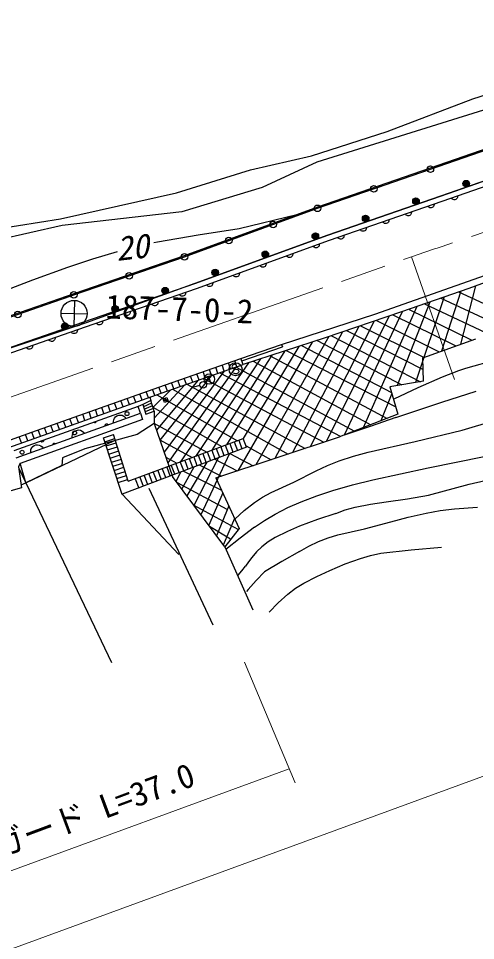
# Model space of a CAD drawing. Units: millimetres, scale not verified. Extents: x 40000 to 680000, y 20000 to 380000.
# Drawn here: x 387903 to 422623, y 235603 to 305712 of the extents above; entities that cross this region are included whole.
import ezdxf
from ezdxf.enums import TextEntityAlignment as Align

# ---------------------------------------------------------------- set-up
doc = ezdxf.new("R2010")
doc.units = ezdxf.units.MM
doc.header["$LTSCALE"] = 1000
doc.linetypes.add('CHAIN', pattern=[18.5, 12, -1.5, 3.5, -1.5])
for name, color, linetype, lineweight in [('M-BGD', 7, 'Continuous', 25), ('M-BMK', 2, 'CHAIN', 13), ('M-BMK-SRVR', 3, 'Continuous', 25), ('M-STR-HTXT', 7, 'Continuous', 13)]:
    doc.layers.add(name, color=color, linetype=linetype, lineweight=lineweight)
doc.styles.add('ＭＳ ゴシック', font='')
doc.styles.get('ＭＳ ゴシック').set_extended_font_data('MS Gothic')

# ---------------------------------------------------------------- blocks, each defined once
blk = doc.blocks.new('BUHIN1')
at = {"color": 3, "linetype": 'Continuous', "lineweight": 25}
for p, q in [((-500, 860), (500, -860)), ((-860, -500), (860, 500))]:
    blk.add_line(p, q, dxfattribs=at)
blk.add_circle((0, 0), 995, dxfattribs=at)
blk = doc.blocks.new('BUHIN2')
at = {"color": 7, "linetype": 'Continuous', "lineweight": 25}
for radius in [250, 220, 191, 161, 132, 97.5, 67.5, 38.8, 7.5]:
    blk.add_circle((216, 126), radius, dxfattribs=at)
blk = doc.blocks.new('BUHIN4')
at = {"color": 7, "linetype": 'Continuous', "lineweight": 25}
blk.add_circle((0, 0), 250, dxfattribs=at)
blk = doc.blocks.new('BUHIN6')
at = {"color": 7, "linetype": 'Continuous', "lineweight": 25}
blk.add_lwpolyline([(-126, 216), (-66, 228), (-9, 226), (63, 213), (116, 180), (161, 138), (200, 71), (214, 12), (216, -51), (193, -121), (166, -171), (126, -216)], dxfattribs=at)

msp = doc.modelspace()

# ---------------------------------------------------------------- linework, layer by layer
at = {"layer": 'M-BGD'}
for p, q in [((422424, 299603), (427620, 301277)), ((415918, 297107), (422424, 299603)), ((423227, 298742), (410569, 294790)), ((419192, 294246), (428526, 297499)), ((419204, 294350), (428538, 297604)), ((410153, 295269), (415918, 297107)), ((405523, 294194), (410153, 295269)), ((423623, 295790), (419428, 294328)), ((419960, 292205), (429269, 295450)), ((410569, 294790), (406413, 292849)), ((420088, 291815), (429397, 295060)), ((399896, 292456), (405523, 294194)), ((410622, 291276), (419192, 294246)), ((410634, 291381), (419204, 294350)), ((418956, 294164), (415143, 292843)), ((391101, 290482), (399896, 292456)), ((406413, 292849), (400325, 291011)), ((414670, 292679), (410858, 291358)), ((411405, 289240), (419960, 292205)), ((411532, 288851), (420088, 291815)), ((400325, 291011), (391224, 289958)), ((400508, 287593), (410622, 291276)), ((400520, 287698), (410634, 291381)), ((410387, 291190), (407485, 290134)), ((381224, 288900), (391101, 290482)), ((409050, 290780), (404661, 289707)), ((391224, 289958), (381211, 287724)), ((404661, 289707), (401559, 289237)), ((407015, 289963), (404114, 288906)), ((401559, 289237), (398470, 288707)), ((401290, 285558), (411405, 289240)), ((401418, 285168), (411532, 288851)), ((398470, 288707), (398188, 288646)), ((403644, 288735), (400743, 287679)), ((392112, 284691), (400508, 287593)), ((392124, 284796), (400520, 287698)), ((395407, 287960), (393515, 287402)), ((400272, 287512), (396546, 286224)), ((391631, 286783), (388965, 285826)), ((393515, 287402), (391631, 286783)), ((427803, 287263), (422105, 285191)), ((396074, 286061), (392348, 284773)), ((414961, 283236), (424414, 286552)), ((388965, 285826), (386313, 284810)), ((392874, 282648), (401290, 285558)), ((422619, 285377), (421475, 280939)), ((383586, 281725), (392112, 284691)), ((383598, 281830), (392124, 284796)), ((393001, 282258), (401418, 285168)), ((422105, 285191), (417008, 283397)), ((421498, 284977), (420042, 280416)), ((421320, 284914), (428792, 281480)), ((391876, 284609), (388085, 283290)), ((419149, 284151), (416666, 277798)), ((420249, 284538), (418060, 278029)), ((418752, 284011), (424287, 281394)), ((419979, 284443), (426412, 281434)), ((417008, 283397), (411194, 281429)), ((417042, 283408), (412637, 274024)), ((418153, 283800), (414093, 274595)), ((417589, 283593), (422329, 281250)), ((384352, 279684), (392874, 282648)), ((407889, 280924), (414961, 283236)), ((414912, 282688), (410064, 273149)), ((416053, 283074), (411285, 273554)), ((415092, 282748), (419869, 280353)), ((416344, 283172), (421132, 280814)), ((384480, 279294), (393001, 282258)), ((412517, 281877), (407382, 272259)), ((413751, 282295), (408726, 272705)), ((412812, 281977), (418652, 279017)), ((413881, 282339), (418712, 279930)), ((411194, 281429), (404971, 279396)), ((411488, 281529), (405934, 271779)), ((410593, 281233), (417019, 277856)), ((411671, 281591), (418440, 278093)), ((418626, 279899), (422636, 281363)), ((410222, 281112), (404569, 271326)), ((404806, 279868), (407889, 280924)), ((404806, 279868), (407889, 280924)), ((404870, 279679), (407954, 280735)), ((409204, 280779), (404978, 273765)), ((407889, 280924), (407954, 280735)), ((408233, 280462), (416559, 276178)), ((409402, 280844), (416243, 277279)), ((398577, 277687), (404806, 279868)), ((406284, 279825), (401349, 272417)), ((407158, 280111), (402600, 272882)), ((408139, 280431), (403715, 273296)), ((404971, 279396), (404806, 279868)), ((407012, 280063), (415909, 275308)), ((418677, 278132), (418626, 279899)), ((421884, 279118), (425913, 280241)), ((398742, 277216), (404971, 279396)), ((404425, 279205), (399252, 271917)), ((405370, 279526), (400194, 271988)), ((403054, 278725), (402889, 279197)), ((403533, 278893), (403368, 279365)), ((404013, 279061), (403847, 279532)), ((404128, 279284), (404118, 279221)), ((404118, 279221), (404136, 279166)), ((404166, 279339), (404128, 279284)), ((404136, 279166), (404152, 279132)), ((404152, 279132), (404188, 279093)), ((404221, 279378), (404166, 279339)), ((404188, 279093), (404231, 279079)), ((404293, 279406), (404221, 279378)), ((404231, 279079), (404542, 279030)), ((404346, 279415), (404293, 279406)), ((404492, 279228), (404327, 279700)), ((404387, 279413), (404346, 279415)), ((404423, 279394), (404387, 279413)), ((404438, 279210), (413432, 274336)), ((405740, 279647), (414666, 274820)), ((421365, 278945), (421884, 279118)), ((402553, 278550), (398652, 273641)), ((403496, 278880), (398967, 272735)), ((400659, 277886), (400493, 278358)), ((401138, 278054), (400973, 278526)), ((401617, 278222), (401452, 278694)), ((402096, 278390), (401931, 278861)), ((401972, 278346), (411111, 273497)), ((402082, 278061), (402382, 278462)), ((402136, 278455), (402546, 278570)), ((402342, 278512), (402482, 278012)), ((402575, 278557), (402410, 279029)), ((403212, 278780), (412384, 273919)), ((404304, 278708), (404250, 278750)), ((404354, 278688), (404304, 278708)), ((404407, 278684), (404354, 278688)), ((404456, 278695), (404407, 278684)), ((404564, 278736), (404456, 278695)), ((404542, 279030), (404586, 278999)), ((404628, 278785), (404564, 278736)), ((404586, 278999), (404627, 278948)), ((404627, 278948), (404644, 278890)), ((404644, 278839), (404628, 278785)), ((404644, 278890), (404644, 278839)), ((418258, 277657), (420106, 278464)), ((420106, 278464), (421365, 278945)), ((388920, 274250), (398577, 277687)), ((400545, 277847), (398209, 275328)), ((401525, 278190), (398386, 274406)), ((398742, 277216), (398574, 277687)), ((399221, 277383), (399056, 277855)), ((399700, 277551), (399535, 278023)), ((400180, 277719), (400014, 278191)), ((400683, 277895), (409676, 273020)), ((401690, 277801), (401204, 277682)), ((418677, 278132), (416120, 277707)), ((416120, 277707), (416718, 275626)), ((416431, 276794), (418258, 277657)), ((389088, 273779), (398742, 277216)), ((396811, 276528), (396644, 276999)), ((397294, 276700), (397126, 277171)), ((397777, 276872), (397609, 277343)), ((398259, 277044), (398092, 277515)), ((399465, 277469), (398118, 276126)), ((398402, 277094), (404553, 273607)), ((399614, 277521), (408385, 272592)), ((416265, 277202), (415438, 275123)), ((420070, 276545), (422679, 277369)), ((394881, 275841), (394713, 276312)), ((395363, 276013), (395196, 276484)), ((395846, 276185), (395678, 276656)), ((396329, 276356), (396161, 276827)), ((397357, 276370), (396985, 276219)), ((397954, 276661), (397357, 276370)), ((397357, 276370), (397578, 275628)), ((398016, 276457), (397412, 276184)), ((398079, 276253), (397467, 275999)), ((397885, 276910), (397954, 276661)), ((398205, 275846), (397954, 276661)), ((398901, 276791), (399183, 276893)), ((399003, 276509), (398901, 276791)), ((399234, 276752), (398952, 276650)), ((399285, 276611), (399003, 276509)), ((399144, 276560), (399042, 276842)), ((399183, 276893), (399285, 276611)), ((416559, 275372), (420070, 276545)), ((396985, 276219), (387547, 272840)), ((387732, 272304), (397162, 275699)), ((392950, 275154), (392782, 275625)), ((393432, 275325), (393265, 275796)), ((393915, 275497), (393747, 275968)), ((394398, 275669), (394230, 276140)), ((395376, 275500), (395522, 275552)), ((395522, 275552), (395644, 275559)), ((395644, 275559), (395768, 275540)), ((395768, 275540), (395897, 275470)), ((397162, 275699), (396985, 276219)), ((397162, 275699), (397332, 275229)), ((398142, 276049), (397522, 275813)), ((397578, 275628), (398205, 275846)), ((398112, 276145), (403344, 273158)), ((398205, 275846), (398212, 274903)), ((416718, 275626), (412298, 273891)), ((397332, 275229), (388033, 271881)), ((391019, 274466), (390851, 274937)), ((391502, 274638), (391334, 275109)), ((391984, 274810), (391817, 275281)), ((392467, 274982), (392299, 275453)), ((395119, 275086), (395142, 275198)), ((395120, 274964), (395119, 275086)), ((395142, 275198), (395194, 275333)), ((395194, 275333), (395277, 275427)), ((395277, 275427), (395376, 275500)), ((395897, 275470), (395987, 275398)), ((395987, 275398), (396061, 275303)), ((398212, 274903), (396908, 274086)), ((398196, 274952), (402212, 272738)), ((398212, 274903), (399609, 270889)), ((416559, 275372), (414610, 274694)), ((421595, 274417), (424072, 275137)), ((374331, 269009), (388920, 274250)), ((389088, 273779), (388919, 274250)), ((389571, 273951), (389403, 274422)), ((390054, 274123), (389886, 274594)), ((390536, 274295), (390369, 274766)), ((391999, 274066), (392051, 274202)), ((392051, 274202), (392134, 274296)), ((392134, 274296), (392233, 274368)), ((392233, 274368), (392379, 274421)), ((392379, 274421), (392501, 274428)), ((392501, 274428), (392625, 274408)), ((392625, 274408), (392754, 274338)), ((392754, 274338), (392843, 274267)), ((392843, 274267), (392918, 274171)), ((414610, 274694), (412642, 274026)), ((418036, 273549), (421595, 274417)), ((374487, 268534), (389088, 273779)), ((388134, 273436), (387965, 273907)), ((388611, 273608), (388442, 274078)), ((388472, 270411), (395186, 273612)), ((391975, 273954), (391999, 274066)), ((391977, 273832), (391975, 273954)), ((396908, 274086), (392956, 272998)), ((394373, 273834), (395118, 274076)), ((395769, 269530), (394373, 273834)), ((394473, 273524), (395219, 273766)), ((394574, 273214), (395319, 273456)), ((396239, 270519), (395119, 274076)), ((396239, 270519), (404984, 273767)), ((398642, 273667), (401088, 272320)), ((402908, 270774), (412298, 273891)), ((404300, 273513), (404537, 272873)), ((404642, 273640), (404879, 273000)), ((405222, 273127), (404984, 273767)), ((414466, 272741), (418036, 273549)), ((388832, 272822), (388855, 272935)), ((388833, 272701), (388832, 272822)), ((388855, 272935), (388907, 273070)), ((388907, 273070), (388991, 273164)), ((388991, 273164), (389089, 273237)), ((389089, 273237), (389235, 273289)), ((389235, 273289), (389358, 273296)), ((389358, 273296), (389481, 273277)), ((389481, 273277), (389610, 273206)), ((389610, 273206), (389700, 273135)), ((389700, 273135), (389774, 273039)), ((392956, 272998), (391236, 272294)), ((394675, 272904), (395420, 273146)), ((394775, 272594), (395520, 272836)), ((405222, 273126), (395782, 269535)), ((402247, 272750), (402484, 272110)), ((402589, 272878), (402827, 272237)), ((402931, 273005), (403169, 272364)), ((403273, 273132), (403511, 272492)), ((403615, 273259), (403853, 272619)), ((403957, 273386), (404195, 272746)), ((405190, 273211), (407094, 272164)), ((413344, 272438), (414466, 272741)), ((391236, 272294), (391210, 271716)), ((394876, 272284), (395621, 272526)), ((394976, 271974), (395722, 272216)), ((399097, 272362), (399939, 271893)), ((400536, 272115), (400774, 271475)), ((400878, 272242), (401116, 271602)), ((401220, 272369), (401458, 271729)), ((403098, 272318), (401232, 268693)), ((401562, 272496), (401800, 271856)), ((403927, 272634), (401762, 267976)), ((401904, 272623), (402142, 271983)), ((402829, 272216), (404510, 271306)), ((403957, 272645), (405723, 271709)), ((411368, 271721), (412253, 272081)), ((412253, 272081), (413344, 272438)), ((419032, 271556), (423279, 272417)), ((388031, 271889), (387904, 271614)), ((387904, 271614), (388144, 270022)), ((394991, 256726), (387947, 271499)), ((388467, 270409), (388031, 271889)), ((391210, 271716), (388467, 270409)), ((395077, 271664), (395822, 271906)), ((395177, 271354), (395902, 271589)), ((398483, 271352), (398721, 270712)), ((398825, 271480), (399063, 270839)), ((399167, 271607), (399405, 270966)), ((399509, 271734), (399747, 271093)), ((399852, 271861), (400089, 271221)), ((400194, 271988), (400432, 271348)), ((401232, 271608), (400313, 269937)), ((402221, 271985), (400702, 269410)), ((401634, 271761), (403316, 270910)), ((410517, 271310), (411368, 271721)), ((414814, 270640), (419032, 271556)), ((422149, 270300), (426579, 271332)), ((395278, 271044), (396000, 271278)), ((395378, 270734), (396098, 270967)), ((395479, 270424), (396196, 270656)), ((396772, 270717), (397034, 270011)), ((397114, 270844), (397376, 270141)), ((397457, 270971), (397717, 270271)), ((397799, 271098), (398058, 270401)), ((398141, 271225), (398379, 270585)), ((403570, 265530), (399609, 270889)), ((400210, 271219), (399874, 270531)), ((400429, 271303), (403327, 269856)), ((402908, 270774), (404657, 266945)), ((408826, 270463), (410517, 271310)), ((413279, 270263), (414814, 270640)), ((388144, 270022), (387318, 269789)), ((388115, 270240), (388468, 270409)), ((402704, 259582), (397824, 269980)), ((403754, 268372), (399972, 270398)), ((407103, 269666), (408826, 270463)), ((411771, 269832), (413279, 270263)), ((419054, 269467), (422149, 270300)), ((400088, 264963), (395782, 269535)), ((403421, 269651), (402355, 267175)), ((405828, 268915), (406445, 269313)), ((406445, 269313), (407103, 269666)), ((409373, 268969), (410557, 269427)), ((410557, 269427), (411771, 269832)), ((417443, 269188), (419054, 269467)), ((404598, 266868), (401249, 268671)), ((403872, 268664), (402944, 266377)), ((405060, 268300), (405828, 268915)), ((407403, 268025), (408376, 268524)), ((408376, 268524), (409373, 268969)), ((412730, 268342), (413486, 268552)), ((413486, 268552), (414648, 268789)), ((414648, 268789), (415826, 268968)), ((415826, 268968), (417443, 269188)), ((421021, 268423), (422783, 268552)), ((404333, 267641), (405060, 268300)), ((406602, 267550), (407403, 268025)), ((412000, 268076), (410620, 267620)), ((412000, 268076), (412730, 268342)), ((417514, 267797), (418867, 268108)), ((418867, 268108), (419940, 268296)), ((419940, 268296), (421021, 268423)), ((404319, 267685), (403462, 265677)), ((405835, 267026), (406602, 267550)), ((410620, 267620), (409262, 267109)), ((414183, 266912), (416179, 267428)), ((416179, 267428), (417514, 267797)), ((404022, 266118), (402421, 267085)), ((404657, 266945), (403570, 265530)), ((405834, 267025), (404749, 266189)), ((408329, 266708), (407413, 266248)), ((409262, 267109), (408329, 266708)), ((411419, 266232), (412172, 266455)), ((412172, 266455), (414183, 266912)), ((404749, 266189), (403658, 265335)), ((406882, 265920), (406383, 265541)), ((407413, 266248), (406882, 265920)), ((409961, 265599), (410696, 265955)), ((410696, 265955), (411419, 266232)), ((403570, 265530), (405710, 260741)), ((405983, 265157), (405620, 264724)), ((406383, 265541), (405983, 265157)), ((409260, 265192), (407914, 264436)), ((409260, 265192), (409961, 265599)), ((414639, 264883), (415427, 265047)), ((415427, 265047), (417735, 265303)), ((417735, 265303), (420043, 265525)), ((405377, 264394), (405140, 264058)), ((405620, 264724), (405377, 264394)), ((407914, 264436), (406604, 263627)), ((412709, 264234), (413874, 264662)), ((413874, 264662), (414639, 264883)), ((404590, 263390), (404863, 263726)), ((404863, 263726), (405140, 264058)), ((406604, 263627), (405953, 262985)), ((410555, 263289), (411567, 263749)), ((411567, 263749), (412709, 264234)), ((405953, 262985), (405342, 262296)), ((409586, 262782), (410555, 263289)), ((405342, 262296), (405218, 262153)), ((408361, 261949), (408951, 262387)), ((408951, 262387), (409586, 262782)), ((407631, 261287), (408361, 261949)), ((406937, 260576), (407631, 261287))]:
    msp.add_line(p, q, dxfattribs=at)
msp.add_lwpolyline([(452757, 302977), (429269, 295450), (419960, 292205), (411405, 289240), (401290, 285558), (393057, 282580), (384352, 279684), (375763, 276698), (367426, 273819), (358766, 270923), (349903, 268665), (341180, 267189)], dxfattribs=at)
for centre, radius in [((404394, 279038), 498), ((402403, 278293), 398), ((401933, 277861), 249), ((396145, 275662), 149), ((392163, 274198), 149), ((388182, 272733), 149)]:
    msp.add_circle(centre, radius, dxfattribs=at)
for centre, start, end in [((393701, 275140), 237.2326, 342.16113), ((394608, 274720), 41.87256, 177.72784), ((389719, 273675), 220.95154, 358.44217), ((390626, 273256), 54.63721, 164.9632)]:
    msp.add_arc(centre, 149, start, end, dxfattribs=at)
at = {"layer": 'M-BMK'}
msp.add_line((364766, 269037), (417761, 287589), dxfattribs=at)
msp.add_arc((991887, -1388998), 1772164, 107.00207, 108.90314, dxfattribs=at)
at = {"layer": 'M-STR-HTXT'}
for p, q in [((338398, 217005), (576154, 304206)), ((417761, 287589), (421021, 278259)), ((408921, 247604), (405077, 256766)), ((373767, 235940), (408474, 248669))]:
    msp.add_line(p, q, dxfattribs=at)

# ---------------------------------------------------------------- block references
at = {"layer": 'M-BGD'}
for name, p, rotation in [('BUHIN4', (419192, 294246), 78.9955), ('BUHIN2', (422001, 292917), 79.04759), ('BUHIN4', (414907, 292761), 78.94344), ('BUHIN2', (418181, 291588), 78.94405), ('BUHIN6', (419232, 291519), 258.94345), ('BUHIN6', (421018, 292140), 259.04814), ('BUHIN4', (410622, 291276), 79.39164), ('BUHIN6', (417521, 290926), 258.94345), ('BUHIN4', (407250, 290048), 79.83984), ('BUHIN2', (414358, 290264), 78.94405), ('BUHIN6', (415810, 290333), 258.94345), ('BUHIN6', (414099, 289740), 258.94345), ('BUHIN4', (403879, 288821), 79.83984), ('BUHIN2', (410541, 288926), 79.83952), ('BUHIN6', (412388, 289147), 258.94345), ('BUHIN6', (410521, 288482), 259.83952), ('BUHIN4', (400508, 287593), 79.3704), ('BUHIN2', (406740, 287542), 79.83952), ('BUHIN6', (408498, 287746), 259.83952), ('BUHIN6', (406475, 287009), 259.83952), ('BUHIN4', (396310, 286142), 78.90097), ('BUHIN2', (402939, 286158), 79.83952), ('BUHIN6', (404452, 286273), 259.83952), ('BUHIN6', (402429, 285536), 259.83952), ('BUHIN4', (392112, 284691), 78.95643), ('BUHIN2', (399136, 284779), 79.71202), ('BUHIN6', (400366, 284804), 258.90124), ('BUHIN6', (398262, 284077), 258.90124), ('BUHIN4', (387849, 283208), 79.0119), ('BUHIN2', (395332, 283403), 79.71202), ('BUHIN6', (396157, 283349), 258.90124), ('BUHIN2', (391514, 282067), 78.23544), ('BUHIN6', (394053, 282622), 258.90124), ('BUHIN6', (392149, 281962), 259.01172), ('BUHIN6', (390445, 281369), 259.01172), ('BUHIN6', (388741, 280776), 259.01172)]:
    msp.add_blockref(name, p, dxfattribs=dict(at, rotation=rotation))
at = {"layer": 'M-BMK-SRVR', "rotation": 328.05223}
msp.add_blockref('BUHIN1', (392132, 283283), dxfattribs=at)

# ---------------------------------------------------------------- texts
at = {"layer": 'M-BGD', "style": 'ＭＳ ゴシック', "oblique": 15}
msp.add_text('20', height=1833, rotation=6.4, dxfattribs=at).set_placement((395454, 286727), align=Align.BOTTOM_LEFT)
at = {"layer": 'M-BMK-SRVR', "style": 'ＭＳ ゴシック'}
msp.add_text('187-7-0-2', height=1833, rotation=358, dxfattribs=at).set_placement((394474, 282357), align=Align.BOTTOM_LEFT)
at = {"layer": 'M-STR-HTXT', "style": 'ＭＳ ゴシック'}
msp.add_text('ストンガード L=37.0', height=1833, rotation=20.4, dxfattribs=at).set_placement((379427, 238660), align=Align.BOTTOM_LEFT)

doc.saveas('drawing.dxf')
